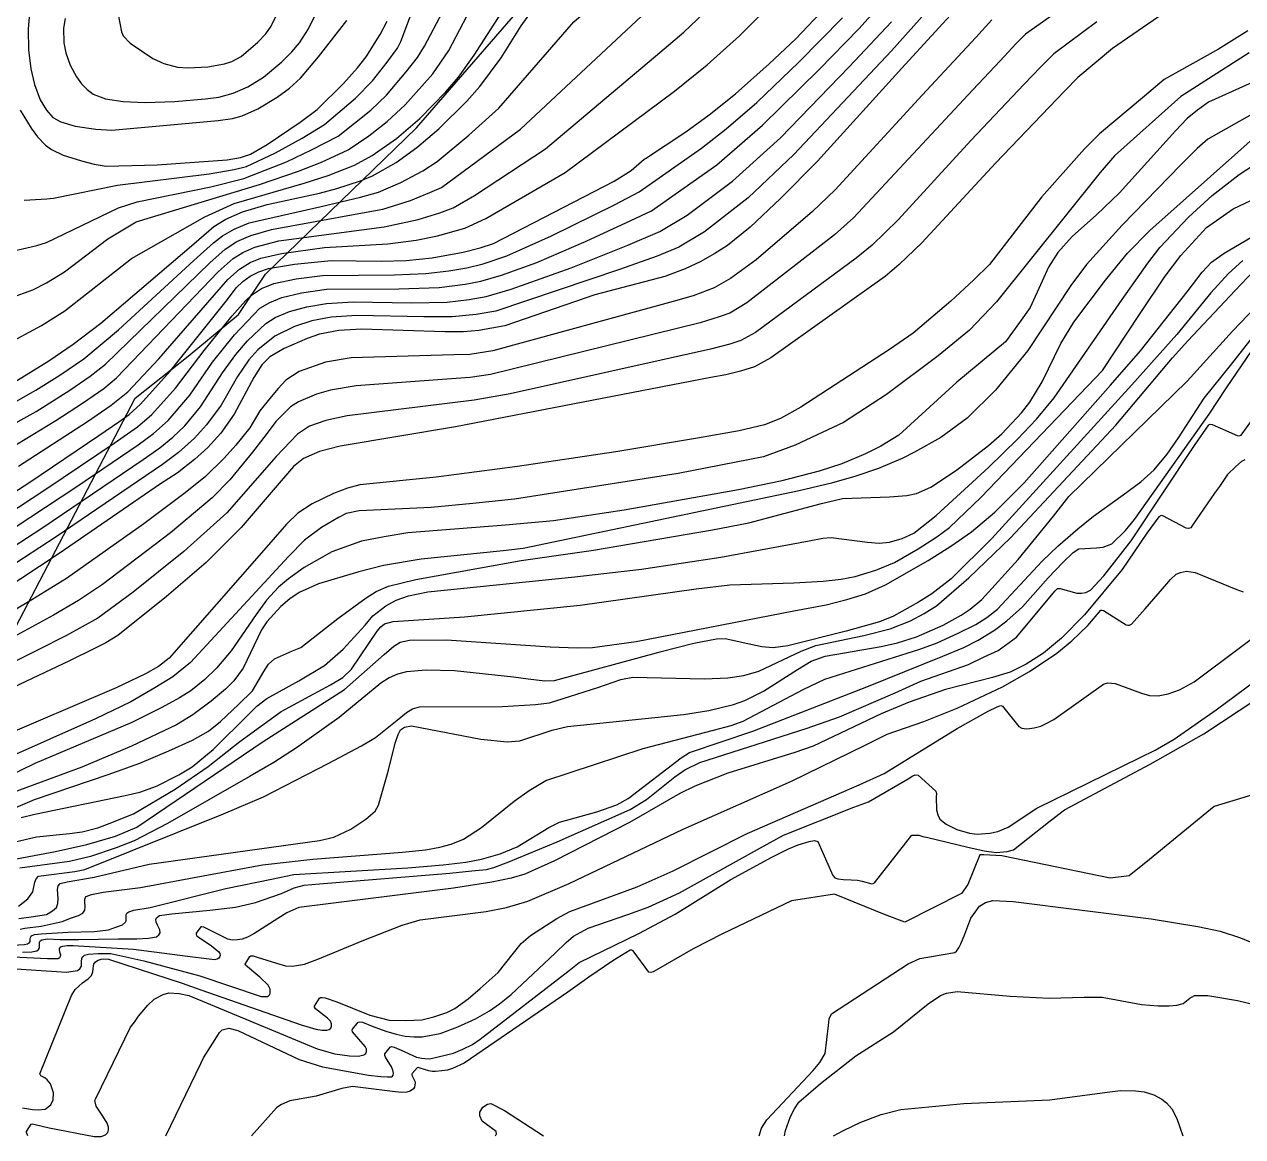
# Model space of a CAD drawing. Header units: metres. Extents: x 241192 to 243928, y 277833 to 281309.
# Drawn here: x 243604.8 to 243735.2, y 280873.3 to 280992.4 of the extents above; entities that cross this region are included whole.
import ezdxf

# ---------------------------------------------------------------- set-up
doc = ezdxf.new("R2010")
doc.units = ezdxf.units.M
for name, color, linetype in [('TERRAIN_BOUNDARY', 6, 'Continuous'), ('TERRAIN_CONTOUR_1M', 3, 'Continuous'), ('TERRAIN_CONTOUR_5M_SUPPLEMENT', 4, 'Continuous')]:
    doc.layers.add(name, color=color, linetype=linetype)

msp = doc.modelspace()

# ---------------------------------------------------------------- linework, layer by layer
at = {"layer": 'TERRAIN_BOUNDARY'}
msp.add_polyline3d([(243523.24, 280934.48, 0), (243544, 280927.58, 0), (243561.37, 280921.7, 0), (243565.16, 280920.47, 0), (243580.64, 280915.43, 0), (243594.87, 280910.8, 0), (243616.61, 280952.38, 0), (243622.29, 280956.89, 0), (243627.68, 280961.34, 0), (243630.57, 280965.67, 0), (243646.75, 280981.35, 0), (243658.31, 280994.64, 0), (243669.7, 281003.24, 0), (243676.15, 281009.38, 0), (243681.74, 281014.7, 0), (243687.27, 281016.83, 0), (243716.77, 281030.58, 0), (243728.57, 281035.67, 0), (243821.35, 281039.45, 0)], dxfattribs=at)
at = {"layer": 'TERRAIN_CONTOUR_1M'}
for points in [[(243602.17, 280951.08, 59), (243605.97, 280953.24, 59), (243608.55, 280954.85, 59), (243611.11, 280956.61, 59), (243614.82, 280959.7, 59), (243622.91, 280967.13, 59), (243625, 280969.01, 59), (243625.96, 280969.77, 59), (243627.21, 280970.49, 59), (243628.82, 280971.16, 59), (243636.54, 280972.9, 59), (243640.75, 280973.91, 59), (243642.66, 280974.46, 59), (243645.08, 280975.49, 59), (243647.42, 280976.74, 59), (243648.96, 280977.74, 59), (243652.35, 280980.56, 59), (243655.55, 280983.43, 59), (243663.6, 280992.68, 59), (243668.22, 280996.73, 59), (243670.75, 280999.05, 59), (243675.53, 281004.16, 59), (243679.87, 281008.94, 59), (243685.18, 281015.52, 59)], [(243735.95, 280999.96, 46), (243721.28, 280989.84, 46), (243717.56, 280986.72, 46), (243716.17, 280985.31, 46), (243708.73, 280977.54, 46), (243700.86, 280969.03, 46), (243698.43, 280966.69, 46), (243696.94, 280965.43, 46), (243695.21, 280964.21, 46), (243684.68, 280956.69, 46), (243682.93, 280955.75, 46), (243681.45, 280955.27, 46), (243679.88, 280954.89, 46), (243678.26, 280954.59, 46), (243650.91, 280949.3, 46), (243638.58, 280947.24, 46), (243636.35, 280946.67, 46), (243634.64, 280945.94, 46), (243633.56, 280945.07, 46), (243631.39, 280942.55, 46), (243627.98, 280938.53, 46), (243624.21, 280934.77, 46), (243619.96, 280931.14, 46), (243614.76, 280926.98, 46), (243613.48, 280926.19, 46), (243612.28, 280925.57, 46), (243609.58, 280924.25, 46), (243600.89, 280920.15, 46)], [(243705.7, 280998.7, 51), (243697.6, 280989.6, 51), (243687.15, 280978.49, 51), (243682.25, 280973.85, 51), (243677.6, 280970.19, 51), (243674.85, 280968.57, 51), (243672.5, 280967.58, 51), (243668.49, 280966.15, 51), (243655.25, 280961.72, 51), (243653.13, 280961.33, 51), (243650.55, 280961.08, 51), (243647.52, 280961.08, 51), (243640.36, 280961.23, 51), (243637.59, 280961.06, 51), (243635.55, 280960.66, 51), (243633.68, 280960.06, 51), (243631.59, 280959.04, 51), (243629.75, 280957.56, 51), (243628.79, 280956.48, 51), (243627.58, 280954.7, 51), (243625.81, 280951.63, 51), (243624.27, 280949.54, 51), (243622.97, 280948.09, 51), (243621.26, 280946.57, 51), (243619.56, 280945.28, 51), (243608.15, 280937.53, 51), (243601.13, 280932.95, 51)], [(243604.74, 280973.58, 64), (243607.16, 280973.74, 64), (243607.89, 280973.81, 64), (243614.71, 280975.2, 64), (243624.56, 280976.4, 64), (243627.22, 280976.88, 64), (243628.55, 280977.19, 64), (243631.66, 280978.66, 64), (243634.5, 280980.24, 64), (243636.9, 280981.71, 64), (243640.21, 280984.53, 64), (243642.03, 280986.36, 64), (243643.61, 280988.37, 64), (243644.7, 280989.89, 64), (243645.08, 280990.57, 64), (243647.85, 280998.01, 64)], [(243603.5, 280968.12, 63), (243606.09, 280968.73, 63), (243607.14, 280969.07, 63), (243614.84, 280972.78, 63), (243616.82, 280973.4, 63), (243624.72, 280975.02, 63), (243628.24, 280975.93, 63), (243632.83, 280977.71, 63), (243635.49, 280978.97, 63), (243638.34, 280980.45, 63), (243641.84, 280983.23, 63), (243643.54, 280984.85, 63), (243645.65, 280987.33, 63), (243646.85, 280988.86, 63), (243647.61, 280990.1, 63), (243650.8, 280996.18, 63)], [(243600.39, 280936.34, 53), (243610.36, 280942.92, 53), (243616.94, 280947.38, 53), (243618.58, 280948.59, 53), (243620.16, 280950.01, 53), (243622.46, 280952.71, 53), (243624.9, 280956.24, 53), (243627.25, 280959.17, 53), (243629.28, 280961.32, 53), (243629.98, 280962.02, 53), (243631.03, 280962.64, 53), (243632.31, 280963.17, 53), (243634.43, 280963.67, 53), (243637.09, 280964.06, 53), (243644.87, 280964.1, 53), (243649.17, 280964.25, 53), (243651.97, 280964.6, 53), (243653.62, 280964.91, 53), (243655.85, 280965.55, 53), (243659.62, 280966.93, 53), (243664.92, 280969.19, 53), (243669.71, 280971.4, 53), (243671.9, 280972.45, 53), (243678.92, 280977.39, 53), (243683.8, 280981.61, 53), (243689.87, 280987.58, 53), (243694.11, 280991.95, 53), (243697.44, 280995.65, 53)], [(243603.18, 280946.98, 57), (243608.14, 280950, 57), (243610.99, 280951.85, 57), (243613.25, 280953.42, 57), (243614.62, 280954.55, 57), (243625.5, 280965.93, 57), (243627.11, 280967.35, 57), (243628.13, 280968, 57), (243629.43, 280968.57, 57), (243632.02, 280969.23, 57), (243643.27, 280970.74, 57), (243646.91, 280971.53, 57), (243649.23, 280972.25, 57), (243650.67, 280972.77, 57), (243652.95, 280974.08, 57), (243660.56, 280979.08, 57), (243672.81, 280989.42, 57), (243675.37, 280991.59, 57), (243678.99, 280995, 57)], [(243603.88, 280963.35, 62), (243605.67, 280964, 62), (243607.14, 280964.74, 62), (243609.04, 280965.91, 62), (243613.69, 280969.45, 62), (243616.74, 280971.29, 62), (243629.92, 280975.26, 62), (243634.1, 280976.7, 62), (243636.56, 280977.68, 62), (243639.43, 280978.98, 62), (243641.64, 280980.49, 62), (243643.61, 280982.03, 62), (243645.53, 280983.82, 62), (243648.48, 280987.11, 62), (243650.22, 280989.62, 62), (243653.33, 280995.58, 62)], [(243717.88, 280995.58, 48), (243711.97, 280991.38, 48), (243710.97, 280990.36, 48), (243709.23, 280988.51, 48), (243706.32, 280985.42, 48), (243693.54, 280971.71, 48), (243691.5, 280969.88, 48), (243682.13, 280962.59, 48), (243680.28, 280961.5, 48), (243679.16, 280961.08, 48), (243677.13, 280960.46, 48), (243654.68, 280954.92, 48), (243652.49, 280954.61, 48), (243650.01, 280954.41, 48), (243640.27, 280953.7, 48), (243637.53, 280953.24, 48), (243636.02, 280952.81, 48), (243634.11, 280951.99, 48), (243633.24, 280951.46, 48), (243632.7, 280950.92, 48), (243631.69, 280949.87, 48), (243630.63, 280948.49, 48), (243629.2, 280946.6, 48), (243626.77, 280943.63, 48), (243624.86, 280941.7, 48), (243620.4, 280937.96, 48), (243613.11, 280932.43, 48), (243610.54, 280930.72, 48), (243607.86, 280929.14, 48), (243603.96, 280927.02, 48)], [(243604.13, 280945.11, 56), (243611.52, 280949.88, 56), (243614.05, 280951.63, 56), (243615.82, 280953.08, 56), (243619.17, 280956.59, 56), (243626.53, 280965.11, 56), (243627.78, 280966.21, 56), (243628.95, 280966.93, 56), (243630.08, 280967.39, 56), (243632.28, 280967.89, 56), (243636.9, 280968.53, 56), (243643.69, 280968.91, 56), (243646.72, 280969.32, 56), (243649, 280969.79, 56), (243651.92, 280970.58, 56), (243654.18, 280971.64, 56), (243662.68, 280976.55, 56), (243674.37, 280985.25, 56), (243677.86, 280988.07, 56), (243681.33, 280991.21, 56), (243685.4, 280995.27, 56)], [(243602.22, 280948.84, 58), (243606.01, 280950.97, 58), (243609.63, 280953.25, 58), (243611.8, 280954.75, 58), (243613.43, 280956.02, 58), (243624.6, 280966.89, 58), (243626.27, 280968.36, 58), (243627.51, 280969.17, 58), (243628.99, 280969.82, 58), (243631.23, 280970.45, 58), (243640.57, 280972.15, 58), (243643.15, 280972.62, 58), (243646.12, 280973.57, 58), (243648.16, 280974.4, 58), (243649.41, 280974.96, 58), (243657.87, 280981.18, 58), (243671.37, 280993.8, 58)], [(243603.96, 280958.73, 61), (243606.6, 280960.16, 61), (243609.08, 280961.75, 61), (243616.23, 280967.35, 61), (243624.07, 280971.8, 61), (243627.21, 280973.22, 61), (243634.73, 280975.42, 61), (243637.29, 280976.24, 61), (243640.12, 280977.34, 61), (243641.99, 280978.36, 61), (243644.59, 280980.18, 61), (243647.09, 280982.33, 61), (243649.88, 280985.2, 61), (243651.24, 280986.78, 61), (243652.91, 280989.13, 61), (243655.77, 280993.55, 61)], [(243605.31, 280993.64, 66), (243605.16, 280991.92, 66), (243605.21, 280989.71, 66), (243605.44, 280987.66, 66), (243605.85, 280985.97, 66), (243606.44, 280984.35, 66), (243607.11, 280983.22, 66), (243607.81, 280982.45, 66), (243608.66, 280981.98, 66), (243610.2, 280981.51, 66), (243612.41, 280981.19, 66), (243614.11, 280981.09, 66), (243625.5, 280982.11, 66), (243627.05, 280982.34, 66), (243628.07, 280982.63, 66), (243629.75, 280983.38, 66), (243631.81, 280984.63, 66), (243633.13, 280985.58, 66), (243634.32, 280986.65, 66), (243636.26, 280988.95, 66), (243639.27, 280992.84, 66)], [(243609.11, 280993.06, 67), (243608.93, 280992.03, 67), (243608.99, 280990.43, 67), (243609.18, 280989.37, 67), (243609.65, 280988.04, 67), (243610.34, 280986.81, 67), (243610.88, 280986.07, 67), (243611.47, 280985.44, 67), (243612.13, 280984.95, 67), (243613.45, 280984.46, 67), (243615.32, 280984.15, 67), (243617.68, 280984.05, 67), (243620.87, 280984.16, 67), (243624.11, 280984.44, 67), (243625.57, 280984.64, 67), (243627.11, 280985.04, 67), (243628.7, 280985.74, 67), (243630.37, 280986.78, 67), (243632.31, 280988.41, 67), (243633.41, 280989.49, 67), (243634.22, 280990.45, 67), (243635.17, 280991.95, 67), (243636.56, 280994.75, 67)], [(243719.58, 280992.71, 47), (243715, 280989.26, 47), (243713.57, 280987.84, 47), (243711.82, 280986, 47), (243706.12, 280979.97, 47), (243698.32, 280971.49, 47), (243695.53, 280968.78, 47), (243693.84, 280967.38, 47), (243683.05, 280959.42, 47), (243681.49, 280958.57, 47), (243680.3, 280958.17, 47), (243678.21, 280957.62, 47), (243656.79, 280952.85, 47), (243652.93, 280952.17, 47), (243639.33, 280950.48, 47), (243637.05, 280950, 47), (243635.27, 280949.38, 47), (243633.99, 280948.53, 47), (243631.71, 280946.15, 47), (243626.42, 280940.11, 47), (243621.83, 280935.95, 47), (243616.41, 280931.6, 47), (243612.63, 280928.81, 47), (243609.25, 280926.95, 47), (243606.16, 280925.38, 47), (243594.86, 280919.73, 47)], [(243599.7, 280937.83, 54), (243607.06, 280942.64, 54), (243614.36, 280947.55, 54), (243616.87, 280949.3, 54), (243618.4, 280950.62, 54), (243620.93, 280953.46, 54), (243624, 280957.5, 54), (243627, 280961.19, 54), (243628.43, 280962.82, 54), (243629.07, 280963.43, 54), (243630.14, 280964.12, 54), (243631.47, 280964.67, 54), (243633.87, 280965.17, 54), (243636.68, 280965.53, 54), (243644.38, 280965.59, 54), (243647.75, 280965.75, 54), (243650.19, 280966.03, 54), (243652.14, 280966.36, 54), (243653.87, 280966.76, 54), (243656.43, 280967.64, 54), (243661.19, 280969.77, 54), (243667.96, 280973.09, 54), (243670.59, 280974.47, 54), (243677.25, 280979.15, 54), (243679.91, 280981.25, 54), (243683.18, 280984.07, 54), (243687.68, 280988.36, 54), (243692.37, 280993.13, 54)], [(243600.45, 280934.47, 52), (243606.62, 280938.46, 52), (243617.49, 280945.82, 52), (243619.27, 280947.06, 52), (243620.64, 280948.2, 52), (243621.92, 280949.43, 52), (243623.62, 280951.47, 52), (243625.98, 280955.1, 52), (243627.4, 280957.07, 52), (243628.65, 280958.54, 52), (243630.61, 280960.37, 52), (243631.61, 280961.01, 52), (243633.14, 280961.67, 52), (243634.99, 280962.17, 52), (243637.11, 280962.53, 52), (243639.96, 280962.7, 52), (243646.22, 280962.6, 52), (243650.04, 280962.67, 52), (243652.37, 280962.94, 52), (243654.22, 280963.27, 52), (243656.87, 280964.06, 52), (243663.32, 280966.35, 52), (243669.36, 280968.77, 52), (243672.81, 280970.24, 52), (243675.72, 280971.98, 52), (243680.59, 280975.62, 52), (243685.71, 280980.28, 52), (243693.09, 280987.87, 52), (243697.61, 280992.69, 52)], [(243708.37, 280992.89, 49), (243706.64, 280991.03, 49), (243700.89, 280984.83, 49), (243691.58, 280974.7, 49), (243689.15, 280972.38, 49), (243683.13, 280967.21, 49), (243680.38, 280965.22, 49), (243678.62, 280964.22, 49), (243676.36, 280963.35, 49), (243674.24, 280962.75, 49), (243654.93, 280957.44, 49), (243652.47, 280957.08, 49), (243650.73, 280957.01, 49), (243639.75, 280956.69, 49), (243637, 280956.24, 49), (243634.17, 280955.23, 49), (243632.77, 280954.32, 49), (243631.92, 280953.41, 49), (243631, 280952.31, 49), (243629.96, 280951.03, 49), (243628.88, 280949.21, 49), (243627.39, 280947.34, 49), (243626.15, 280945.95, 49), (243624.14, 280943.98, 49), (243621.96, 280942.25, 49), (243617.56, 280938.94, 49), (243609.25, 280933.07, 49), (243605.57, 280930.78, 49), (243601.8, 280928.59, 49)], [(243614.81, 280993.48, 67), (243615.14, 280991.63, 67), (243615.33, 280991.18, 67), (243616.1, 280990.4, 67), (243618.5, 280988.78, 67), (243619.7, 280988.24, 67), (243621.14, 280987.85, 67), (243622.27, 280987.75, 67), (243624.39, 280987.87, 67), (243626.17, 280988.19, 67), (243626.98, 280988.45, 67), (243627.96, 280988.98, 67), (243629.77, 280990.5, 67), (243630.6, 280991.41, 67), (243631.18, 280992.22, 67), (243631.68, 280993.26, 67)], [(243735.77, 280991.72, 44), (243732.61, 280989.77, 44), (243726.8, 280986.51, 44), (243724.71, 280984.74, 44), (243719.89, 280980.71, 44), (243718.28, 280979.08, 44), (243713.69, 280973.93, 44), (243708.1, 280966.72, 44), (243706.43, 280965.07, 44), (243703.95, 280962.77, 44), (243699.93, 280959.35, 44), (243697.39, 280957.6, 44), (243687.91, 280951.44, 44), (243685.73, 280950.2, 44), (243684, 280949.54, 44), (243681.31, 280948.9, 44), (243676.85, 280948.1, 44), (243668.09, 280946.64, 44), (243657.56, 280945.06, 44), (243648.84, 280943.94, 44), (243640.69, 280943.11, 44), (243639.37, 280942.74, 44), (243637.86, 280942.17, 44), (243635.56, 280941.07, 44), (243634.05, 280940.07, 44), (243632.81, 280938.88, 44), (243630.41, 280936.12, 44), (243620.27, 280924.53, 44), (243619.11, 280923.64, 44), (243617.74, 280922.85, 44), (243614.58, 280921.37, 44), (243601.51, 280915.78, 44)], [(243735.9, 280989.37, 43), (243728.59, 280984.71, 43), (243721.48, 280978.33, 43), (243719.97, 280976.54, 43), (243708.84, 280962.69, 43), (243705.95, 280959.67, 43), (243702.62, 280956.92, 43), (243697.07, 280952.79, 43), (243692.46, 280949.78, 43), (243687.29, 280947.34, 43), (243683.9, 280946.12, 43), (243674.78, 280944.33, 43), (243657.25, 280941.58, 43), (243652.79, 280941.09, 43), (243648.3, 280940.69, 43), (243640.61, 280940.32, 43), (243639.23, 280940.02, 43), (243638.39, 280939.62, 43), (243636.58, 280938.54, 43), (243634.76, 280937.16, 43), (243633.03, 280935.43, 43), (243622.56, 280924.06, 43), (243620.65, 280922.53, 43), (243618.74, 280921.36, 43), (243616.15, 280919.88, 43), (243612.36, 280918.03, 43), (243602.59, 280913.69, 43)], [(243739.17, 280987.5, 42), (243731.56, 280984.1, 42), (243730.38, 280983.25, 42), (243729.28, 280982.33, 42), (243728.02, 280981.01, 42), (243722.02, 280974.38, 42), (243719.56, 280972.02, 42), (243716.94, 280969.69, 42), (243715.43, 280968, 42), (243714.43, 280966.41, 42), (243713.76, 280964.93, 42), (243712.46, 280962.11, 42), (243711.33, 280960.48, 42), (243709.8, 280958.43, 42), (243704.61, 280954.09, 42), (243698.39, 280948.43, 42), (243696.47, 280947.26, 42), (243694.83, 280946.44, 42), (243692.29, 280945.36, 42), (243689.86, 280944.57, 42), (243685.74, 280943.51, 42), (243681.24, 280942.57, 42), (243668.98, 280940.39, 42), (243661.41, 280939.26, 42), (243656.27, 280938.77, 42), (243645.81, 280937.98, 42), (243643.3, 280937.52, 42), (243640.86, 280937.08, 42), (243637.69, 280935.94, 42), (243634.71, 280934.24, 42), (243633.04, 280933.05, 42), (243631.95, 280932.13, 42), (243630.68, 280930.75, 42), (243629.58, 280929.23, 42), (243626.91, 280925.32, 42), (243625.32, 280923.46, 42), (243624.07, 280922.26, 42), (243622.57, 280921.04, 42), (243621.37, 280920.29, 42), (243619.49, 280919.25, 42), (243616.27, 280917.66, 42), (243605.86, 280913.25, 42), (243601.29, 280911.03, 42)], [(243737.64, 280983.58, 41), (243731.47, 280980.11, 41), (243730.33, 280979.13, 41), (243728.59, 280977.39, 41), (243722.3, 280970.93, 41), (243718.48, 280966.71, 41), (243716.83, 280964.45, 41), (243712.21, 280957.49, 41), (243708.73, 280953.26, 41), (243705.72, 280950.25, 41), (243702.9, 280948.19, 41), (243700.06, 280946.61, 41), (243698.84, 280945.97, 41), (243696.2, 280944.85, 41), (243693.8, 280944.04, 41), (243691.19, 280943.29, 41), (243687.71, 280942.46, 41), (243658.15, 280936.28, 41), (243656.03, 280936.05, 41), (243647.23, 280935.14, 41), (243643.2, 280934.46, 41), (243640.58, 280933.78, 41), (243636.26, 280932.51, 41), (243634.19, 280931.58, 41), (243633.19, 280930.91, 41), (243632.21, 280930.07, 41), (243630.71, 280928.43, 41), (243630.16, 280927.57, 41), (243628.18, 280923.47, 41), (243627.17, 280922.11, 41), (243626.29, 280921.22, 41), (243624.74, 280919.93, 41), (243622.78, 280918.46, 41), (243621.03, 280917.39, 41), (243616.23, 280915.11, 41), (243610.92, 280912.86, 41), (243603.56, 280910.15, 41)], [(243604.4, 280907.46, 39), (243605.88, 280907.82, 39), (243615.53, 280909.83, 39), (243617.13, 280910.18, 39), (243618.91, 280910.82, 39), (243621.29, 280912.06, 39), (243622.71, 280912.9, 39), (243624.98, 280914.77, 39), (243628.84, 280918.59, 39), (243629.65, 280919.39, 39), (243630.7, 280920.23, 39), (243634.16, 280922.11, 39), (243636.89, 280923.74, 39), (243638.9, 280925.51, 39), (243641.25, 280928.09, 39), (243642.07, 280929.06, 39), (243643.47, 280930.14, 39), (243644.58, 280930.75, 39), (243645.88, 280931.22, 39), (243647.96, 280931.66, 39), (243663.7, 280933.25, 39), (243670.84, 280934.07, 39), (243679.35, 280935.35, 39), (243688.81, 280937.12, 39), (243690.27, 280937.38, 39), (243691.15, 280937.46, 39), (243695.04, 280936.97, 39), (243696.28, 280936.85, 39), (243697.4, 280936.95, 39), (243698.74, 280937.34, 39), (243700, 280937.94, 39), (243702.4, 280939.81, 39), (243708.02, 280944.99, 39), (243711.11, 280948, 39), (243713.15, 280950.14, 39), (243715.02, 280952.41, 39), (243722.31, 280962.94, 39), (243725.07, 280966.86, 39), (243726.36, 280968.52, 39), (243729.4, 280971.76, 39), (243731.95, 280974.09, 39), (243734.84, 280976.33, 39), (243739.15, 280979.15, 39)], [(243603.01, 280904.7, 38), (243606.04, 280905.4, 38), (243609.59, 280905.75, 38), (243610.94, 280905.93, 38), (243612.63, 280906.37, 38), (243613.83, 280906.82, 38), (243616.43, 280907.87, 38), (243620.9, 280910.51, 38), (243624.42, 280912.93, 38), (243627.81, 280915.6, 38), (243632.25, 280918.81, 38), (243637.52, 280921.68, 38), (243638.85, 280922.47, 38), (243639.79, 280923.37, 38), (243642.54, 280927.43, 38), (243642.93, 280927.9, 38), (243643.31, 280928.2, 38), (243644.25, 280928.47, 38), (243651.88, 280928.95, 38), (243664.27, 280930.22, 38), (243676.71, 280931.98, 38), (243680.31, 280932.39, 38), (243687.15, 280932.6, 38), (243690.28, 280932.78, 38), (243692.23, 280933, 38), (243693.72, 280933.3, 38), (243695.94, 280933.95, 38), (243697.94, 280934.77, 38), (243700.47, 280936.24, 38), (243702.45, 280937.53, 38), (243703.82, 280938.53, 38), (243707.21, 280941.79, 38), (243720.2, 280955.36, 38), (243724.25, 280961.46, 38), (243726.9, 280965.45, 38), (243728.6, 280967.66, 38), (243731.33, 280970.68, 38), (243734.21, 280972.68, 38), (243737.39, 280974.15, 38)], [(243602.18, 280902.73, 37), (243608.09, 280903.83, 37), (243611.43, 280904.59, 37), (243614.52, 280905.47, 37), (243616.78, 280906.43, 37), (243630.32, 280915.61, 37), (243639.04, 280921.17, 37), (243643.29, 280924.92, 37), (243644.32, 280925.84, 37), (243644.99, 280926.24, 37), (243646, 280926.45, 37), (243649.95, 280926.49, 37), (243661.07, 280925.77, 37), (243663.94, 280925.63, 37), (243665.58, 280925.69, 37), (243670.27, 280926.34, 37), (243687.15, 280929.62, 37), (243690.63, 280930.26, 37), (243692.82, 280930.82, 37), (243694.83, 280931.44, 37), (243696.97, 280932.38, 37), (243701.52, 280935, 37), (243703.98, 280936.55, 37), (243706.16, 280938.07, 37), (243708.67, 280940.18, 37), (243711.83, 280943.32, 37), (243721.05, 280953.77, 37), (243724.28, 280957.44, 37), (243729.27, 280963.79, 37), (243730.87, 280965.88, 37), (243731.88, 280966.94, 37), (243733.22, 280967.93, 37), (243740.76, 280972.34, 37)], [(243735.24, 280967.14, 36), (243733.69, 280965.75, 36), (243731.79, 280963.68, 36), (243728.15, 280959.2, 36), (243723.34, 280953.83, 36), (243708.34, 280937.34, 36), (243704, 280933.03, 36), (243701.92, 280931.42, 36), (243700.51, 280930.53, 36), (243697.84, 280929.04, 36), (243696.32, 280928.43, 36), (243692.77, 280927.44, 36), (243686.51, 280925.85, 36), (243684.94, 280925.65, 36), (243683.73, 280925.75, 36), (243682.24, 280926.07, 36), (243679.8, 280926.62, 36), (243678.88, 280926.56, 36), (243676.43, 280926.11, 36), (243672.81, 280925.18, 36), (243661.48, 280922.12, 36), (243660.48, 280922.09, 36), (243658.72, 280922.28, 36), (243657.13, 280922.5, 36), (243650.83, 280923.2, 36), (243647.79, 280923.26, 36), (243645.68, 280923.09, 36), (243644.7, 280922.83, 36), (243643.83, 280922.45, 36), (243642.93, 280921.85, 36), (243638.46, 280918.2, 36), (243633.88, 280914.93, 36), (243631.45, 280913.36, 36), (243628.95, 280911.91, 36), (243620.08, 280906.82, 36), (243616.5, 280904.98, 36), (243614.57, 280904.21, 36), (243611.82, 280903.31, 36), (243609.6, 280902.77, 36), (243604.27, 280902.03, 36)], [(243604.29, 280895.5, 33), (243604.82, 280895.63, 33), (243606.54, 280895.84, 33), (243608.79, 280896.32, 33), (243609.81, 280896.72, 33), (243610.54, 280896.99, 33), (243611, 280897.21, 33), (243611.24, 280897.55, 33), (243611.26, 280897.9, 33), (243611.24, 280898.44, 33), (243611.24, 280898.71, 33), (243611.29, 280898.92, 33), (243611.37, 280899.03, 33), (243611.94, 280899.24, 33), (243613.2, 280899.46, 33), (243617.2, 280899.97, 33), (243622.92, 280901.06, 33), (243630.26, 280902.4, 33), (243635.63, 280903.02, 33), (243645.24, 280903.77, 33), (243647.72, 280904.01, 33), (243649.24, 280904.28, 33), (243650.46, 280904.61, 33), (243651.77, 280905.16, 33), (243653.71, 280906.41, 33), (243657.19, 280909.23, 33), (243658.8, 280910.37, 33), (243660.58, 280911.42, 33), (243671.01, 280914.87, 33), (243678.56, 280916.82, 33), (243680.43, 280917.31, 33), (243681.72, 280917.78, 33), (243688.15, 280921.19, 33), (243690.47, 280922.3, 33), (243700.64, 280925.51, 33), (243702.5, 280926.19, 33), (243704.76, 280927.2, 33), (243706.64, 280928.15, 33), (243707.83, 280928.88, 33), (243708.95, 280929.78, 33), (243713.76, 280934.93, 33), (243715.41, 280936.52, 33), (243717.57, 280938.39, 33), (243719.23, 280939.76, 33), (243722.43, 280942.03, 33), (243724.3, 280943.43, 33), (243725.73, 280944.72, 33), (243727.12, 280946.38, 33), (243728.33, 280948.12, 33), (243731.1, 280952.37, 33), (243733.9, 280955.88, 33), (243741.45, 280965.48, 33)], [(243604.15, 280896.66, 34), (243605.49, 280896.82, 34), (243607.11, 280897.07, 34), (243607.75, 280897.46, 34), (243608.19, 280897.85, 34), (243608.34, 280898.25, 34), (243608.39, 280898.79, 34), (243608.29, 280899.77, 34), (243608.39, 280900.16, 34), (243608.59, 280900.41, 34), (243609.32, 280900.6, 34), (243612.22, 280901.1, 34), (243618.12, 280902.47, 34), (243636.35, 280905, 34), (243637.89, 280905.35, 34), (243639.7, 280906.24, 34), (243641.31, 280907.29, 34), (243642.31, 280908.15, 34), (243642.69, 280908.8, 34), (243643.76, 280912.54, 34), (243644.46, 280915.42, 34), (243644.78, 280916.38, 34), (243645.02, 280916.86, 34), (243645.47, 280917.15, 34), (243646.22, 280917.28, 34), (243653.65, 280915.86, 34), (243656.47, 280915.59, 34), (243657.8, 280915.69, 34), (243661.26, 280916.83, 34), (243662.92, 280917.23, 34), (243672.26, 280918.17, 34), (243675.32, 280918.5, 34), (243678.06, 280918.95, 34), (243680.68, 280919.58, 34), (243681.89, 280920.02, 34), (243683.89, 280921, 34), (243687.55, 280923.33, 34), (243689.01, 280924.2, 34), (243690.52, 280924.75, 34), (243696.52, 280925.8, 34), (243698.25, 280926.18, 34), (243700.29, 280926.83, 34), (243703.16, 280928.09, 34), (243705.06, 280929.14, 34), (243706.04, 280929.78, 34), (243707.28, 280930.83, 34), (243711.17, 280935.11, 34), (243714.95, 280939.75, 34), (243716.61, 280941.87, 34), (243729.26, 280954.19, 34), (243734.12, 280959.55, 34), (243739.14, 280964.76, 34)], [(243603.47, 280893.81, 32), (243604.76, 280893.88, 32), (243605.08, 280893.95, 32), (243605.32, 280894.08, 32), (243605.37, 280894.19, 32), (243605.38, 280894.33, 32), (243605.38, 280894.49, 32), (243605.41, 280894.61, 32), (243605.44, 280894.69, 32), (243605.52, 280894.8, 32), (243605.85, 280894.96, 32), (243606.56, 280895.01, 32), (243609.43, 280895.18, 32), (243612.25, 280895.25, 32), (243613.77, 280895.46, 32), (243614.56, 280895.72, 32), (243615.25, 280895.97, 32), (243615.59, 280896.25, 32), (243615.65, 280896.4, 32), (243615.65, 280896.66, 32), (243615.65, 280896.91, 32), (243615.67, 280897.08, 32), (243615.72, 280897.23, 32), (243615.95, 280897.38, 32), (243616.49, 280897.55, 32), (243618.24, 280897.85, 32), (243626.31, 280899.88, 32), (243631.21, 280900.86, 32), (243633.62, 280901.36, 32), (243645.83, 280902.07, 32), (243649.59, 280902.39, 32), (243652.04, 280902.7, 32), (243653.69, 280903, 32), (243655.7, 280903.57, 32), (243657.53, 280904.34, 32), (243660.91, 280906.41, 32), (243662.06, 280906.99, 32), (243666.06, 280908.09, 32), (243668.21, 280908.84, 32), (243669.4, 280909.51, 32), (243675.09, 280913.86, 32), (243675.99, 280914.43, 32), (243682.76, 280916.72, 32), (243694.98, 280921.48, 32), (243703.11, 280924.74, 32), (243705.36, 280925.69, 32), (243706.88, 280926.45, 32), (243708.63, 280927.55, 32), (243709.96, 280928.55, 32), (243711.62, 280930.04, 32), (243714.37, 280933.15, 32), (243715.95, 280934.8, 32), (243717.07, 280935.84, 32), (243717.66, 280936.25, 32), (243719.57, 280936.37, 32), (243720.26, 280936.44, 32), (243721.19, 280936.8, 32), (243722.67, 280938.2, 32), (243723.64, 280939.4, 32), (243731.61, 280950.68, 32), (243733.48, 280953.51, 32), (243736.77, 280958.33, 32)], [(243604.55, 280893.04, 31), (243605.57, 280893.1, 31), (243606.09, 280893.21, 31), (243606.26, 280893.34, 31), (243606.36, 280893.51, 31), (243606.36, 280893.79, 31), (243606.36, 280894.09, 31), (243606.46, 280894.26, 31), (243606.63, 280894.37, 31), (243607.18, 280894.47, 31), (243608.58, 280894.4, 31), (243610.57, 280894.4, 31), (243614.81, 280894.47, 31), (243616.78, 280894.47, 31), (243618.05, 280894.54, 31), (243618.9, 280894.68, 31), (243619.17, 280894.91, 31), (243619.31, 280895.12, 31), (243619.27, 280895.43, 31), (243619, 280895.94, 31), (243618.87, 280896.28, 31), (243618.83, 280896.55, 31), (243618.9, 280896.72, 31), (243619.24, 280896.96, 31), (243620.54, 280897.16, 31), (243624.6, 280897.54, 31), (243627.36, 280897.88, 31), (243629.51, 280898.36, 31), (243632.29, 280899.32, 31), (243633.66, 280899.93, 31), (243634.71, 280900.24, 31), (243636.35, 280900.38, 31), (243650.3, 280901.5, 31), (243652.66, 280901.77, 31), (243654.23, 280901.91, 31), (243655.01, 280902.11, 31), (243656.63, 280902.73, 31), (243661.82, 280904.85, 31), (243669.64, 280908.33, 31), (243671.39, 280909.39, 31), (243674.41, 280911.82, 31), (243675.49, 280912.58, 31), (243677.08, 280913.36, 31), (243688.48, 280916.99, 31), (243692.03, 280918.25, 31), (243698.02, 280920.83, 31), (243700.74, 280922.09, 31), (243705.86, 280923.85, 31), (243707.55, 280924.68, 31), (243709.02, 280925.36, 31), (243710.98, 280926.79, 31), (243715.15, 280931.75, 31), (243715.4, 280932, 31), (243715.68, 280932.01, 31), (243717.45, 280931.5, 31), (243717.94, 280931.49, 31), (243718.42, 280931.59, 31), (243718.91, 280931.83, 31), (243720.36, 280933.36, 31), (243723.27, 280937.11, 31), (243730.06, 280947.31, 31), (243731.59, 280949.52, 31), (243731.75, 280949.59, 31), (243731.96, 280949.57, 31), (243734.63, 280948.38, 31), (243734.87, 280948.34, 31), (243735.06, 280948.43, 31), (243738.23, 280952.82, 31)], [(243604.55, 280876.39, 28), (243605.64, 280876.2, 28), (243606.24, 280876.18, 28), (243606.98, 280876.25, 28), (243607.58, 280876.7, 28), (243607.84, 280877.22, 28), (243607.87, 280878, 28), (243607.54, 280878.96, 28), (243607.19, 280879.39, 28), (243606.93, 280879.59, 28), (243606.52, 280879.82, 28), (243606.42, 280880.02, 28), (243609.8, 280888.42, 28), (243610.18, 280889.05, 28), (243610.98, 280889.77, 28), (243611.58, 280890.19, 28), (243611.94, 280890.55, 28), (243612.09, 280890.93, 28), (243612.13, 280891.27, 28), (243612.15, 280891.61, 28), (243612.19, 280891.78, 28), (243612.38, 280892, 28), (243612.64, 280892.19, 28), (243612.96, 280892.29, 28), (243613.26, 280892.33, 28), (243613.78, 280892.31, 28), (243621.64, 280889.73, 28), (243623.65, 280889, 28), (243634.38, 280885.26, 28), (243635.97, 280884.82, 28), (243636.66, 280884.7, 28), (243637.15, 280884.7, 28), (243637.4, 280884.76, 28), (243637.58, 280884.91, 28), (243637.65, 280885.12, 28), (243637.65, 280885.36, 28), (243637.52, 280885.66, 28), (243637.22, 280885.98, 28), (243635.94, 280886.99, 28), (243635.82, 280887.16, 28), (243635.82, 280887.28, 28), (243636.35, 280888.13, 28), (243636.45, 280888.18, 28), (243636.64, 280888.21, 28), (243636.98, 280888.16, 28), (243638.21, 280887.72, 28), (243641.74, 280886.32, 28), (243643.8, 280885.77, 28), (243645.62, 280885.73, 28), (243647.32, 280885.81, 28), (243648.59, 280886.13, 28), (243649.98, 280886.6, 28), (243650.85, 280887.03, 28), (243652.27, 280888.06, 28), (243653.58, 280889.17, 28), (243655.48, 280890.87, 28), (243657.95, 280893.98, 28), (243658.94, 280894.83, 28), (243661.76, 280896.64, 28), (243663.18, 280897.4, 28), (243670.39, 280900.06, 28), (243674.24, 280901.76, 28), (243682.16, 280905.76, 28), (243694.13, 280910.96, 28), (243696.84, 280912.19, 28), (243704.65, 280917.02, 28), (243707.95, 280918.87, 28), (243708.92, 280919.33, 28), (243709.32, 280919.46, 28), (243709.51, 280919.39, 28), (243711.25, 280917.22, 28), (243711.56, 280917.05, 28), (243712.05, 280916.98, 28), (243712.4, 280917, 28), (243712.88, 280917.09, 28), (243713.59, 280917.27, 28), (243714.09, 280917.49, 28), (243714.99, 280917.97, 28), (243720.32, 280921.75, 28), (243720.79, 280921.9, 28), (243721.56, 280921.84, 28), (243724.38, 280920.78, 28), (243725.22, 280920.53, 28), (243726.18, 280920.5, 28), (243727.25, 280920.71, 28), (243728.44, 280921.15, 28), (243730.03, 280922.01, 28), (243754.56, 280940.35, 28)], [(243601.68, 280891.42, 29), (243609.25, 280890.9, 29), (243610.43, 280891.07, 29), (243610.69, 280891.25, 29), (243610.87, 280891.55, 29), (243610.87, 280892.03, 29), (243610.91, 280892.42, 29), (243611, 280892.56, 29), (243611.21, 280892.73, 29), (243611.61, 280892.82, 29), (243612.66, 280892.9, 29), (243613.44, 280892.9, 29), (243614.01, 280892.9, 29), (243617.55, 280892.12, 29), (243623.53, 280890.51, 29), (243630.12, 280888.32, 29), (243630.82, 280888.32, 29), (243631.04, 280888.5, 29), (243631.08, 280888.67, 29), (243631.08, 280889.07, 29), (243630.86, 280889.5, 29), (243629.96, 280890.38, 29), (243628.43, 280891.65, 29), (243628.41, 280891.78, 29), (243628.47, 280891.87, 29), (243628.88, 280892.57, 29), (243629.02, 280892.64, 29), (243629.26, 280892.64, 29), (243629.7, 280892.52, 29), (243631.74, 280891.86, 29), (243632.7, 280891.6, 29), (243633.48, 280891.55, 29), (243634.75, 280891.77, 29), (243636.19, 280892.29, 29), (243641.12, 280894.35, 29), (243645.22, 280895.93, 29), (243647.13, 280896.53, 29), (243654.22, 280897.42, 29), (243656.38, 280897.83, 29), (243658.68, 280898.52, 29), (243663.1, 280900.39, 29), (243675.31, 280906.23, 29), (243686.89, 280911.36, 29), (243694.79, 280915.22, 29), (243697.15, 280916.39, 29), (243701.06, 280917.77, 29), (243704.63, 280919.17, 29), (243709.49, 280921.48, 29), (243712.4, 280923.12, 29), (243715.33, 280925.08, 29), (243716.93, 280926.41, 29), (243718.63, 280928.03, 29), (243720.04, 280929.67, 29), (243720.16, 280929.68, 29), (243720.32, 280929.64, 29), (243722.73, 280928.12, 29), (243722.9, 280928.07, 29), (243723.11, 280928.09, 29), (243723.3, 280928.18, 29), (243724.79, 280929.83, 29), (243727.08, 280932.51, 29), (243727.48, 280932.98, 29), (243728.11, 280933.52, 29), (243728.55, 280933.73, 29), (243729.19, 280933.84, 29), (243730.11, 280933.72, 29), (243734.5, 280931.92, 29), (243735.28, 280931.65, 29)], [(243605.13, 280873.37, 27), (243605.04, 280873.56, 27), (243604.98, 280873.75, 27), (243604.99, 280873.84, 27), (243605.47, 280874.62, 27), (243605.62, 280874.66, 27), (243605.9, 280874.59, 27), (243607.41, 280874.25, 27), (243612.22, 280873.29, 27), (243612.97, 280873.31, 27), (243613.45, 280873.48, 27), (243613.68, 280873.75, 27), (243613.78, 280874.02, 27), (243613.76, 280874.29, 27), (243613.61, 280874.73, 27), (243613.14, 280875.5, 27), (243612.45, 280876.56, 27), (243612.31, 280877.16, 27), (243612.39, 280877.36, 27), (243616.12, 280885, 27), (243616.54, 280885.54, 27), (243616.99, 280886.21, 27), (243617.96, 280887.36, 27), (243618.65, 280888.03, 27), (243619.6, 280888.53, 27), (243620.21, 280888.68, 27), (243621.34, 280888.62, 27), (243622.36, 280888.41, 27), (243631.64, 280884.57, 27), (243636.11, 280882.7, 27), (243638, 280882.16, 27), (243639.58, 280881.93, 27), (243640.55, 280881.91, 27), (243641.09, 280882.04, 27), (243641.31, 280882.19, 27), (243641.39, 280882.42, 27), (243641.39, 280882.67, 27), (243641.26, 280882.96, 27), (243639.88, 280884.52, 27), (243639.84, 280884.68, 27), (243639.88, 280884.82, 27), (243640.49, 280885.55, 27), (243640.66, 280885.59, 27), (243640.96, 280885.54, 27), (243641.99, 280885.14, 27), (243643.47, 280884.59, 27), (243644.58, 280884.27, 27), (243645.53, 280884.06, 27), (243646.48, 280883.97, 27), (243647.34, 280883.97, 27), (243649.29, 280884.34, 27), (243651.16, 280885.07, 27), (243653.08, 280885.92, 27), (243654.55, 280886.77, 27), (243655.63, 280887.5, 27), (243656.87, 280888.52, 27), (243661.59, 280892.94, 27), (243662.76, 280894.1, 27), (243663.54, 280894.75, 27), (243665.11, 280895.61, 27), (243669.36, 280897.08, 27), (243671.54, 280897.87, 27), (243674.92, 280899.41, 27), (243683.58, 280904.24, 27), (243686.06, 280905.57, 27), (243693.59, 280908.57, 27), (243695.14, 280909.16, 27), (243699.38, 280911.62, 27), (243699.89, 280911.93, 27), (243700.13, 280912.06, 27), (243700.45, 280912.02, 27), (243702.37, 280910.3, 27), (243702.44, 280910.05, 27), (243702.41, 280909.64, 27), (243702.43, 280908.3, 27), (243702.56, 280907.77, 27), (243702.77, 280907.31, 27), (243703.47, 280906.77, 27), (243704.62, 280906.2, 27), (243705.96, 280905.78, 27), (243706.77, 280905.68, 27), (243708.15, 280905.8, 27), (243709, 280905.99, 27), (243710.12, 280906.44, 27), (243713.19, 280908.46, 27), (243724.23, 280913.91, 27), (243725.86, 280914.7, 27), (243727.89, 280915.88, 27), (243732.37, 280919.01, 27), (243737.61, 280922.9, 27)], [(243619.91, 280873.37, 26), (243623.66, 280881.14, 26), (243623.95, 280881.72, 26), (243625.19, 280883.71, 26), (243625.65, 280884.44, 26), (243625.93, 280884.73, 26), (243626.66, 280884.9, 26), (243627.63, 280884.67, 26), (243634.19, 280881.56, 26), (243636.68, 280880.77, 26), (243641.6, 280879.86, 26), (243642.93, 280879.72, 26), (243643.64, 280879.69, 26), (243644.07, 280879.7, 26), (243644.17, 280879.76, 26), (243644.25, 280879.86, 26), (243644.27, 280880.08, 26), (243644.21, 280880.4, 26), (243644.05, 280880.78, 26), (243643.41, 280881.79, 26), (243643.34, 280882, 26), (243643.36, 280882.17, 26), (243643.91, 280882.89, 26), (243644.06, 280882.94, 26), (243644.34, 280882.89, 26), (243645.11, 280882.54, 26), (243646.76, 280881.81, 26), (243647.27, 280881.7, 26), (243647.64, 280881.66, 26), (243648.17, 280881.64, 26), (243649.08, 280881.84, 26), (243650.71, 280882.23, 26), (243651.71, 280882.65, 26), (243652.73, 280883.15, 26), (243653.55, 280883.72, 26), (243663.11, 280891.1, 26), (243664.18, 280891.94, 26), (243670.56, 280895.06, 26), (243674.46, 280897.12, 26), (243680.42, 280900.82, 26), (243684.81, 280903.24, 26), (243686.57, 280904.11, 26), (243687.62, 280904.56, 26), (243688.8, 280904.91, 26), (243689.38, 280905, 26), (243689.73, 280904.91, 26), (243691.31, 280901.25, 26), (243691.53, 280901.02, 26), (243691.88, 280900.89, 26), (243692.47, 280900.84, 26), (243693.29, 280900.79, 26), (243693.97, 280900.75, 26), (243694.46, 280900.66, 26), (243695.49, 280900.36, 26), (243695.64, 280900.39, 26), (243695.8, 280900.48, 26), (243699.8, 280905.57, 26), (243700.11, 280905.59, 26), (243700.54, 280905.58, 26), (243700.98, 280905.44, 26), (243701.5, 280905.32, 26), (243705.77, 280904.31, 26), (243707.52, 280903.89, 26), (243708.82, 280903.73, 26), (243709.99, 280903.84, 26), (243710.68, 280904.02, 26), (243714.6, 280907.13, 26), (243716.12, 280908.31, 26), (243725.31, 280913.18, 26), (243731.07, 280916.43, 26), (243736.73, 280920.18, 26)], [(243683.44, 280873.37, 24), (243683.69, 280874.19, 24), (243684.27, 280875.11, 24), (243689.21, 280880.39, 24), (243689.94, 280881.24, 24), (243690.51, 280882.19, 24), (243690.88, 280885.2, 24), (243690.95, 280885.9, 24), (243691.18, 280886.45, 24), (243699.38, 280891.81, 24), (243700.66, 280892.38, 24), (243704.4, 280893, 24), (243704.57, 280893.16, 24), (243704.83, 280893.5, 24), (243705.02, 280893.93, 24), (243705.45, 280894.97, 24), (243706.11, 280896.69, 24), (243707.03, 280897.99, 24), (243707.69, 280898.37, 24), (243708.45, 280898.58, 24), (243710.65, 280898.48, 24), (243725.41, 280896.63, 24), (243730.41, 280895.8, 24), (243732.8, 280895.3, 24), (243734.98, 280894.6, 24), (243736.97, 280893.76, 24)], [(243686.15, 280873.37, 23), (243686.27, 280873.96, 23), (243686.8, 280875.46, 23), (243687.23, 280876.28, 23), (243687.69, 280876.97, 23), (243689.99, 280879, 23), (243693.8, 280881.95, 23), (243697.83, 280884.51, 23), (243701.53, 280887.52, 23), (243702.84, 280888.4, 23), (243703.49, 280888.67, 23), (243704.63, 280888.85, 23), (243710.3, 280888.33, 23), (243714.49, 280888.12, 23), (243718.23, 280888.22, 23), (243720.16, 280888.23, 23), (243724.37, 280887.46, 23), (243726.18, 280887.3, 23), (243727.35, 280887.3, 23), (243728.17, 280887.37, 23), (243728.86, 280887.57, 23), (243729.54, 280888.11, 23), (243730.06, 280888.4, 23), (243731.5, 280888.42, 23), (243734.66, 280887.89, 23), (243736.89, 280887.34, 23)], [(243691.41, 280873.37, 22), (243692.46, 280873.94, 22), (243694.31, 280874.85, 22), (243696.5, 280875.66, 22), (243698.61, 280876.19, 22), (243705.37, 280876.85, 22), (243714.55, 280877.24, 22), (243720.72, 280878.06, 22), (243722.13, 280878.23, 22), (243723.74, 280878.2, 22), (243724.65, 280878.08, 22), (243725.69, 280877.77, 22), (243726.55, 280877.31, 22), (243727.04, 280876.93, 22), (243727.64, 280876.27, 22), (243728.18, 280875.22, 22), (243728.81, 280873.37, 22)], [(243655.2, 280873.37, 24), (243655.3, 280873.58, 24), (243655.26, 280873.86, 24), (243654.19, 280874.62, 24), (243653.79, 280874.95, 24), (243653.52, 280875.52, 24), (243653.53, 280875.92, 24), (243653.85, 280876.45, 24), (243654.34, 280876.78, 24), (243654.69, 280876.83, 24), (243656.18, 280876.08, 24), (243660.33, 280873.37, 24)]]:
    msp.add_polyline3d(points, dxfattribs=at)
at = {"layer": 'TERRAIN_CONTOUR_5M_SUPPLEMENT'}
for points in [[(243598.41, 280938.94, 55), (243605.33, 280943.4, 55), (243612.73, 280948.37, 55), (243614.86, 280949.84, 55), (243615.97, 280950.65, 55), (243617.19, 280951.75, 55), (243620.37, 280955.29, 55), (243626.49, 280962.97, 55), (243627.45, 280964.19, 55), (243628.15, 280964.87, 55), (243628.95, 280965.45, 55), (243629.87, 280965.92, 55), (243630.88, 280966.27, 55), (243633.69, 280966.74, 55), (243637.6, 280967.14, 55), (243642.96, 280967.07, 55), (243645.65, 280967.12, 55), (243648.43, 280967.43, 55), (243651.74, 280968.02, 55), (243653.57, 280968.48, 55), (243655, 280968.94, 55), (243667.92, 280975.64, 55), (243669.73, 280976.78, 55), (243671.12, 280977.99, 55), (243671.26, 280978.07, 55), (243675.58, 280980.92, 55), (243678.08, 280982.72, 55), (243680.89, 280984.99, 55), (243684.5, 280988.19, 55), (243687.35, 280990.88, 55), (243691.27, 280994.98, 55)], [(243704.71, 280994.28, 50), (243699.06, 280988.12, 50), (243689.7, 280977.78, 50), (243685.71, 280973.77, 50), (243682.47, 280970.71, 50), (243680.04, 280968.75, 50), (243678.7, 280967.89, 50), (243677.12, 280967, 50), (243675.53, 280966.23, 50), (243673.32, 280965.42, 50), (243665.83, 280963.46, 50), (243656.22, 280960.12, 50), (243653.41, 280959.64, 50), (243651.78, 280959.48, 50), (243649.78, 280959.5, 50), (243640.85, 280959.79, 50), (243638.41, 280959.65, 50), (243636.35, 280959.25, 50), (243635.02, 280958.78, 50), (243632.57, 280957.7, 50), (243631.05, 280956.8, 50), (243630.18, 280955.97, 50), (243629.31, 280954.61, 50), (243627.23, 280950.69, 50), (243625.78, 280948.63, 50), (243624.39, 280947.09, 50), (243622.96, 280945.83, 50), (243621.1, 280944.37, 50), (243619.32, 280943.2, 50), (243608.48, 280935.76, 50), (243602.27, 280931.66, 50)], [(243603.55, 280954.03, 60), (243607.39, 280956.38, 60), (243609.98, 280958.16, 60), (243612.94, 280960.41, 60), (243622.9, 280968.91, 60), (243625.05, 280970.77, 60), (243626.33, 280971.57, 60), (243628.11, 280972.33, 60), (243630.76, 280973.14, 60), (243636.36, 280974.35, 60), (243638.23, 280974.84, 60), (243640.74, 280975.67, 60), (243642.02, 280976.2, 60), (243644.55, 280977.63, 60), (243646.78, 280979.24, 60), (243649.12, 280981.24, 60), (243652.13, 280984.18, 60), (243653.54, 280985.76, 60), (243655.81, 280988.84, 60), (243657.97, 280992.26, 60), (243659.42, 280994.31, 60)], [(243604.29, 280983.23, 65), (243605.47, 280981.31, 65), (243606.15, 280980.38, 65), (243607.01, 280979.48, 65), (243607.66, 280979.01, 65), (243608.91, 280978.41, 65), (243610.87, 280977.79, 65), (243612.22, 280977.45, 65), (243613.5, 280977.24, 65), (243618.98, 280977.39, 65), (243626.48, 280977.93, 65), (243627.89, 280978.15, 65), (243628.96, 280978.53, 65), (243630.74, 280979.57, 65), (243634.28, 280981.94, 65), (243636.09, 280983.32, 65), (243638.92, 280986.09, 65), (243640.43, 280987.75, 65), (243641.37, 280988.96, 65), (243642.84, 280991.32, 65), (243643.59, 280992.78, 65)], [(243602.83, 280908.1, 40), (243605.84, 280909.41, 40), (243613.71, 280912.08, 40), (243617.11, 280913.31, 40), (243620.24, 280914.63, 40), (243622.74, 280915.75, 40), (243624.47, 280916.71, 40), (243625.77, 280917.75, 40), (243627.7, 280919.56, 40), (243629.17, 280921.04, 40), (243630.39, 280923.11, 40), (243630.89, 280923.9, 40), (243631.53, 280924.48, 40), (243633.46, 280925.31, 40), (243634.36, 280925.67, 40), (243638.33, 280928.8, 40), (243641.36, 280931.01, 40), (243642.42, 280931.69, 40), (243643.73, 280932.25, 40), (243646.66, 280932.95, 40), (243657.97, 280935, 40), (243665.71, 280936.12, 40), (243678.45, 280938.29, 40), (243682.35, 280939.05, 40), (243690.13, 280941.11, 40), (243692.37, 280941.64, 40), (243697.38, 280941.83, 40), (243699.24, 280941.96, 40), (243700.27, 280942.19, 40), (243701.81, 280942.84, 40), (243704.58, 280944.69, 40), (243708, 280947.33, 40), (243709.43, 280948.55, 40), (243711.53, 280950.81, 40), (243712.41, 280951.97, 40), (243713.73, 280954.12, 40), (243715.74, 280958.25, 40), (243717.12, 280960.51, 40), (243720.51, 280965.03, 40), (243722.89, 280967.92, 40), (243725.26, 280970.36, 40), (243738.26, 280981.91, 40)], [(243604.11, 280897.96, 35), (243605.11, 280898.76, 35), (243605.66, 280899.51, 35), (243605.88, 280900.53, 35), (243606.02, 280900.91, 35), (243606.28, 280901.18, 35), (243610.15, 280901.7, 35), (243611.22, 280901.9, 35), (243626.08, 280907.86, 35), (243630.37, 280909.7, 35), (243637.29, 280913.27, 35), (243640.87, 280915.16, 35), (243642.37, 280916.03, 35), (243644.69, 280917.89, 35), (243645.68, 280918.71, 35), (243646.3, 280919.11, 35), (243647.06, 280919.31, 35), (243655.97, 280919.38, 35), (243659.48, 280919.56, 35), (243661, 280919.76, 35), (243666.16, 280921.41, 35), (243668.62, 280922.25, 35), (243669.92, 280922.51, 35), (243677.57, 280922.34, 35), (243680.07, 280922.42, 35), (243681.8, 280922.69, 35), (243683.41, 280923.16, 35), (243687.95, 280925.28, 35), (243689.51, 280925.89, 35), (243694.63, 280926.97, 35), (243697.46, 280927.69, 35), (243699.63, 280928.54, 35), (243701.1, 280929.32, 35), (243702.44, 280930.16, 35), (243705.89, 280933.14, 35), (243710.37, 280937.42, 35), (243721.65, 280949.49, 35), (243727.71, 280956.71, 35), (243729.34, 280958.54, 35), (243734.41, 280963.92, 35), (243736.44, 280966.05, 35)], [(243735.45, 280945.78, 30), (243735.09, 280945.6, 30), (243734.47, 280945.08, 30), (243733.6, 280944.2, 30), (243732.72, 280942.91, 30), (243732.2, 280942.2, 30), (243729.84, 280938.77, 30), (243729.65, 280938.51, 30), (243729.41, 280938.42, 30), (243729.18, 280938.46, 30), (243726.67, 280939.77, 30), (243726.47, 280939.81, 30), (243726.22, 280939.69, 30), (243724.95, 280937.94, 30), (243722.3, 280934.03, 30), (243718.29, 280929.17, 30), (243715.8, 280926.69, 30), (243713.9, 280925.09, 30), (243712.03, 280923.89, 30), (243710.31, 280923.05, 30), (243708.43, 280922.48, 30), (243703.4, 280921.17, 30), (243699.5, 280919.84, 30), (243696.5, 280918.56, 30), (243689.21, 280915.1, 30), (243687.26, 280914.43, 30), (243680.08, 280912.22, 30), (243676.54, 280910.82, 30), (243674.96, 280910.05, 30), (243669.55, 280906.93, 30), (243661.52, 280902.82, 30), (243658.33, 280901.42, 30), (243656.87, 280900.99, 30), (243654.82, 280900.56, 30), (243650.7, 280899.9, 30), (243634.16, 280897.85, 30), (243632.86, 280897.27, 30), (243631.88, 280896.67, 30), (243629.32, 280895.02, 30), (243628.65, 280894.66, 30), (243628.06, 280894.43, 30), (243627.56, 280894.36, 30), (243627.05, 280894.34, 30), (243626.55, 280894.45, 30), (243624.53, 280895.45, 30), (243623.96, 280895.72, 30), (243623.76, 280895.78, 30), (243623.65, 280895.77, 30), (243623.16, 280895.07, 30), (243623.16, 280894.97, 30), (243623.2, 280894.83, 30), (243623.37, 280894.7, 30), (243624.81, 280893.72, 30), (243625.57, 280893.09, 30), (243625.69, 280892.91, 30), (243625.71, 280892.71, 30), (243625.68, 280892.57, 30), (243625.58, 280892.41, 30), (243625.4, 280892.29, 30), (243625.12, 280892.24, 30), (243624.25, 280892.32, 30), (243622.52, 280892.54, 30), (243616.44, 280893.33, 30), (243609.98, 280893.73, 30), (243609.33, 280893.73, 30), (243608.82, 280893.67, 30), (243608.58, 280893.59, 30), (243608.49, 280893.46, 30), (243608.49, 280893.33, 30), (243608.53, 280893.09, 30), (243608.62, 280892.76, 30), (243608.6, 280892.59, 30), (243608.53, 280892.44, 30), (243608.38, 280892.35, 30), (243608.08, 280892.33, 30), (243607.23, 280892.35, 30), (243593.22, 280893.03, 30)], [(243738.62, 280910.6, 25), (243732.16, 280908.65, 25), (243725.24, 280902.96, 25), (243723.06, 280901.23, 25), (243721.04, 280900.97, 25), (243709.42, 280903.36, 25), (243707.49, 280903.48, 25), (243707.08, 280903.48, 25), (243705.78, 280900.29, 25), (243705.09, 280899.35, 25), (243699.03, 280896.28, 25), (243696.85, 280897.07, 25), (243691.5, 280899.27, 25), (243686.89, 280898.55, 25), (243679.53, 280895.03, 25), (243676.38, 280893.41, 25), (243672.66, 280891.25, 25), (243672.08, 280890.93, 25), (243671.83, 280890.87, 25), (243671.61, 280890.91, 25), (243669.93, 280893.19, 25), (243669.79, 280893.26, 25), (243669.62, 280893.27, 25), (243667.78, 280892.11, 25), (243665.2, 280890.36, 25), (243662.95, 280888.75, 25), (243651.86, 280881.16, 25), (243650.59, 280880.59, 25), (243650.06, 280880.43, 25), (243649.47, 280880.34, 25), (243648.78, 280880.26, 25), (243648.43, 280880.28, 25), (243648.08, 280880.34, 25), (243647.15, 280880.62, 25), (243646.93, 280880.69, 25), (243646.81, 280880.66, 25), (243646.27, 280880.04, 25), (243646.25, 280879.97, 25), (243646.26, 280879.86, 25), (243646.55, 280879.25, 25), (243646.59, 280879.03, 25), (243646.58, 280878.84, 25), (243646.52, 280878.6, 25), (243646.41, 280878.42, 25), (243646.08, 280878.17, 25), (243645.7, 280878.06, 25), (243645.14, 280878.03, 25), (243644.16, 280878.11, 25), (243639.9, 280878.66, 25), (243638.74, 280878.44, 25), (243635.99, 280877.62, 25), (243633.17, 280877.13, 25), (243632.29, 280876.73, 25), (243631.99, 280876.55, 25), (243631.74, 280876.37, 25), (243629.09, 280873.37, 25)]]:
    msp.add_polyline3d(points, dxfattribs=at)

doc.saveas('drawing.dxf')
